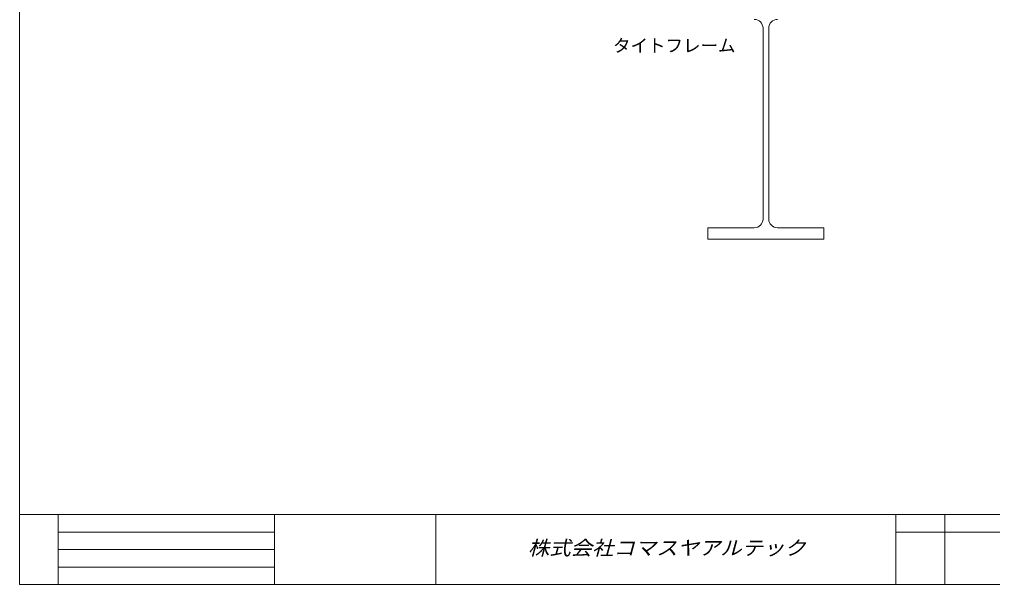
# Model space of a CAD drawing. Units: millimetres, scale not verified. Extents: x -1084 to 5209, y -2477 to 957.
# Drawn here: x -945 to 307, y -2477 to -1750 of the extents above; entities that cross this region are included whole.
import ezdxf
from ezdxf.enums import TextEntityAlignment as Align

# ---------------------------------------------------------------- set-up
doc = ezdxf.new("R2010")
doc.units = ezdxf.units.MM
doc.header["$LTSCALE"] = 5
doc.layers.add('0-0_0', color=1, linetype='Continuous', lineweight=18)
doc.styles.add('HG丸ｺﾞｼｯｸM-PRO', font='')
doc.styles.add('ＭＳ ゴシック', font='')
doc.styles.get('HG丸ｺﾞｼｯｸM-PRO').set_extended_font_data('HG丸ｺﾞｼｯｸM-PRO')
doc.styles.get('ＭＳ ゴシック').set_extended_font_data('MS Gothic')

msp = doc.modelspace()

# ---------------------------------------------------------------- linework, layer by layer
at = {"layer": '0-0_0', "color": 4}
for p, q in [((11.775, -2006.914), (11.775, -1761.064)), ((19.225, -2006.914), (19.225, -1761.064)), ((-59, -2018.089), (0.6, -2018.089)), ((-59, -2032.989), (-59, -2018.089)), ((90, -2018.089), (30.4, -2018.089)), ((90, -2032.989), (90, -2018.089)), ((-59, -2032.989), (90, -2032.989))]:
    msp.add_line(p, q, dxfattribs=at)
at = {"layer": '0-0_0', "color": 7}
for p, q in [((-945, -2387.489), (1015, -2387.489)), ((-895, -2387.489), (-895, -2477.489)), ((-616.655, -2387.489), (-616.655, -2477.489)), ((-409.093, -2387.489), (-409.093, -2477.489)), ((182.781, -2387.489), (182.781, -2477.489)), ((245.781, -2387.489), (245.781, -2477.489)), ((-895, -2409.989), (-616.655, -2409.989)), ((434.781, -2409.989), (182.781, -2409.989)), ((-895, -2432.489), (-616.655, -2432.489)), ((-895, -2454.989), (-616.655, -2454.989))]:
    msp.add_line(p, q, dxfattribs=at)
msp.add_lwpolyline([(-945, -1082.489), (1015, -1082.489), (1015, -2477.489), (-945, -2477.489)], close=True, dxfattribs=at)
at = {"layer": '0-0_0', "color": 4}
for centre, start, end in [((0.6, -1761.064), 0, 90), ((30.4, -1761.064), 90, 180), ((0.6, -2006.914), 270, 0), ((30.4, -2006.914), 180, 270)]:
    msp.add_arc(centre, 11.175, start, end, dxfattribs=at)

# ---------------------------------------------------------------- texts
at = {"layer": '0-0_0', "color": 7, "style": 'ＭＳ ゴシック'}
msp.add_text('タイトフレーム', height=16.5, dxfattribs=at).set_placement((-181.16, -1796.746), align=Align.BOTTOM_LEFT)
at = {"layer": '0-0_0', "color": 3, "style": 'HG丸ｺﾞｼｯｸM-PRO', "oblique": 15, "width": 1.1}
msp.add_text('株式会社コマスヤアルテック', height=18.33, dxfattribs=at).set_placement((-290.656, -2444.989), align=Align.BOTTOM_LEFT)

doc.saveas('drawing.dxf')
